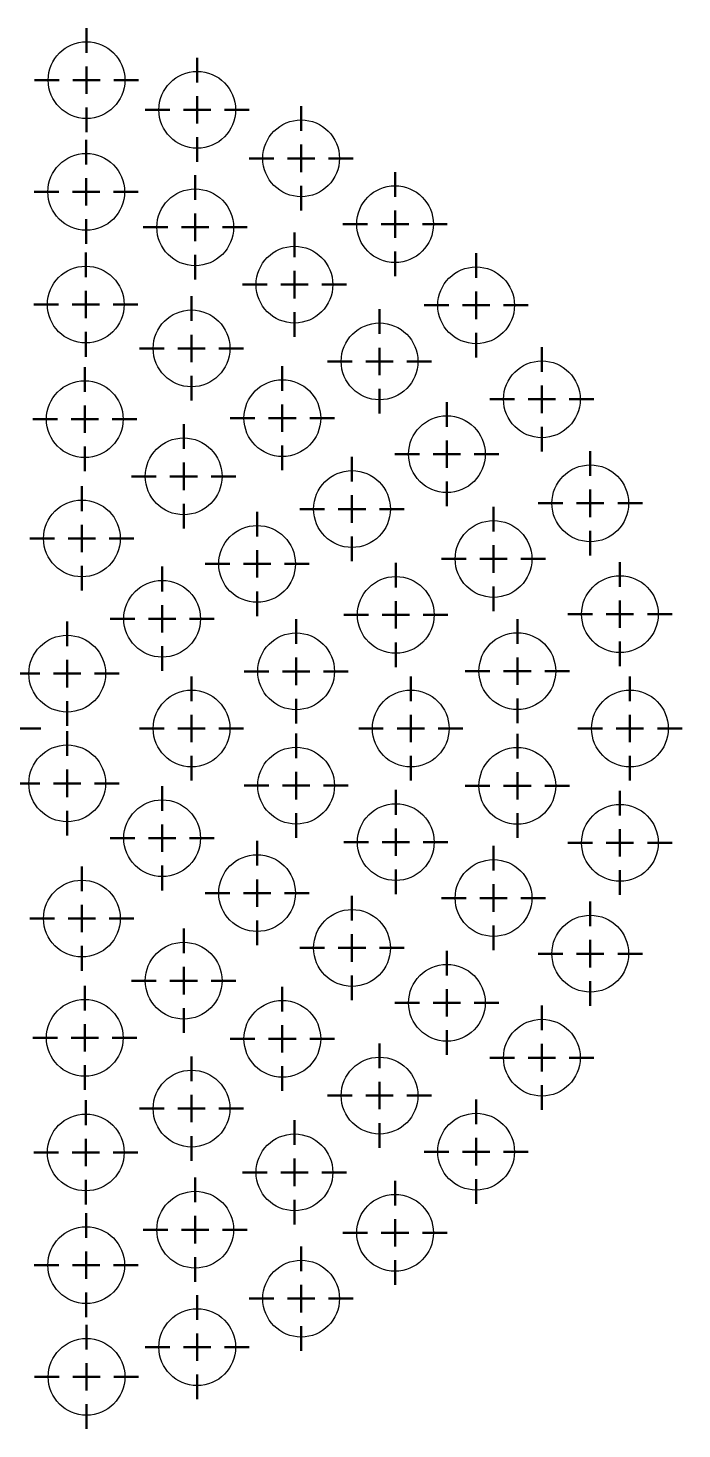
# Model space of a CAD drawing. Header units: millimetres. Extents: x 10 to 1179, y 5 to 836.
# Drawn here: x 797.1 to 916.4, y 165.5 to 420.9 of the extents above; entities that cross this region are included whole.
import ezdxf

# ---------------------------------------------------------------- set-up
doc = ezdxf.new("R2010")
doc.units = ezdxf.units.MM
doc.layers.add('SLD-0', color=179, linetype='Continuous', lineweight=50)

# ---------------------------------------------------------------- blocks, each defined once
blk = doc.blocks.new('SW_CENTERMARKSYMBOL_0')
at = {"layer": 'SLD-0', "color": 0}
for p, q in [((0, 5), (0, 12.5)), ((0, 0), (-2.5, 0)), ((0, 0), (0, 2.5)), ((0, 0), (0, -2.5)), ((0, 0), (2.5, 0)), ((5, 0), (12.5, 0)), ((-5, 0), (-12.5, 0)), ((0, -5), (0, -12.5))]:
    blk.add_line(p, q, dxfattribs=at)
blk = doc.blocks.new('SW_CENTERMARKSYMBOL_8')
at = {"layer": 'SLD-0', "color": 0}
for p, q in [((0, 5), (0, 9.5)), ((-5, 0), (-9.5, 0)), ((0, 0), (-2.5, 0)), ((0, 0), (0, 2.5)), ((0, 0), (0, -2.5)), ((0, 0), (2.5, 0)), ((5, 0), (9.5, 0)), ((0, -5), (0, -9.5))]:
    blk.add_line(p, q, dxfattribs=at)
blk = doc.blocks.new('SW_CENTERMARKSYMBOL_9')
at = {"layer": 'SLD-0', "color": 0}
for p, q in [((0, 5), (0, 9.5)), ((0, 0), (-2.5, 0)), ((0, 0), (0, 2.5)), ((0, 0), (0, -2.5)), ((0, 0), (2.5, 0)), ((5, 0), (9.5, 0)), ((-5, 0), (-9.5, 0)), ((0, -5), (0, -9.5))]:
    blk.add_line(p, q, dxfattribs=at)
blk = doc.blocks.new('SW_CENTERMARKSYMBOL_13')
at = {"layer": 'SLD-0', "color": 0}
for p, q in [((0, 5), (0, 9.5)), ((-5, 0), (-9.5, 0)), ((0, 0), (-2.5, 0)), ((0, 0), (0, 2.5)), ((0, 0), (0, -2.5)), ((0, 0), (2.5, 0)), ((5, 0), (9.5, 0)), ((0, -5), (0, -9.5))]:
    blk.add_line(p, q, dxfattribs=at)
blk = doc.blocks.new('SW_CENTERMARKSYMBOL_14')
at = {"layer": 'SLD-0', "color": 0}
for p, q in [((0, 5), (0, 9.5)), ((-5, 0), (-9.5, 0)), ((0, 0), (-2.5, 0)), ((0, 0), (0, 2.5)), ((0, 0), (0, -2.5)), ((0, 0), (2.5, 0)), ((5, 0), (9.5, 0)), ((0, -5), (0, -9.5))]:
    blk.add_line(p, q, dxfattribs=at)
blk = doc.blocks.new('SW_CENTERMARKSYMBOL_15')
at = {"layer": 'SLD-0', "color": 0}
for p, q in [((0, 5), (0, 9.5)), ((-5, 0), (-9.5, 0)), ((0, 0), (-2.5, 0)), ((0, 0), (0, 2.5)), ((0, 0), (0, -2.5)), ((0, 0), (2.5, 0)), ((5, 0), (9.5, 0)), ((0, -5), (0, -9.5))]:
    blk.add_line(p, q, dxfattribs=at)
blk = doc.blocks.new('SW_CENTERMARKSYMBOL_16')
at = {"layer": 'SLD-0', "color": 0}
for p, q in [((0, 5), (0, 9.5)), ((0, 0), (-2.5, 0)), ((0, 0), (0, 2.5)), ((0, 0), (0, -2.5)), ((0, 0), (2.5, 0)), ((5, 0), (9.5, 0)), ((-5, 0), (-9.5, 0)), ((0, -5), (0, -9.5))]:
    blk.add_line(p, q, dxfattribs=at)
blk = doc.blocks.new('SW_CENTERMARKSYMBOL_17')
at = {"layer": 'SLD-0', "color": 0}
for p, q in [((0, 5), (0, 9.5)), ((-5, 0), (-9.5, 0)), ((0, 0), (-2.5, 0)), ((0, 0), (0, 2.5)), ((0, 0), (0, -2.5)), ((0, 0), (2.5, 0)), ((5, 0), (9.5, 0)), ((0, -5), (0, -9.5))]:
    blk.add_line(p, q, dxfattribs=at)
blk = doc.blocks.new('SW_CENTERMARKSYMBOL_24')
at = {"layer": 'SLD-0', "color": 0}
for p, q in [((0, 5), (0, 9.5)), ((-5, 0), (-9.5, 0)), ((0, 0), (-2.5, 0)), ((0, 0), (0, 2.5)), ((0, 0), (0, -2.5)), ((0, 0), (2.5, 0)), ((5, 0), (9.5, 0)), ((0, -5), (0, -9.5))]:
    blk.add_line(p, q, dxfattribs=at)
blk = doc.blocks.new('SW_CENTERMARKSYMBOL_25')
at = {"layer": 'SLD-0', "color": 0}
for p, q in [((0, 5), (0, 9.5)), ((0, 0), (-2.5, 0)), ((0, 0), (0, 2.5)), ((0, 0), (0, -2.5)), ((0, 0), (2.5, 0)), ((5, 0), (9.5, 0)), ((-5, 0), (-9.5, 0)), ((0, -5), (0, -9.5))]:
    blk.add_line(p, q, dxfattribs=at)
blk = doc.blocks.new('SW_CENTERMARKSYMBOL_26')
at = {"layer": 'SLD-0', "color": 0}
for p, q in [((0, 5), (0, 9.5)), ((-5, 0), (-9.5, 0)), ((0, 0), (-2.5, 0)), ((0, 0), (0, 2.5)), ((0, 0), (0, -2.5)), ((0, 0), (2.5, 0)), ((5, 0), (9.5, 0)), ((0, -5), (0, -9.5))]:
    blk.add_line(p, q, dxfattribs=at)
blk = doc.blocks.new('SW_CENTERMARKSYMBOL_27')
at = {"layer": 'SLD-0', "color": 0}
for p, q in [((0, 5), (0, 9.5)), ((-5, 0), (-9.5, 0)), ((0, 0), (-2.5, 0)), ((0, 0), (0, 2.5)), ((0, 0), (0, -2.5)), ((0, 0), (2.5, 0)), ((5, 0), (9.5, 0)), ((0, -5), (0, -9.5))]:
    blk.add_line(p, q, dxfattribs=at)
blk = doc.blocks.new('SW_CENTERMARKSYMBOL_28')
at = {"layer": 'SLD-0', "color": 0}
for p, q in [((0, 5), (0, 9.5)), ((0, 0), (-2.5, 0)), ((0, 0), (0, 2.5)), ((0, 0), (0, -2.5)), ((0, 0), (2.5, 0)), ((5, 0), (9.5, 0)), ((-5, 0), (-9.5, 0)), ((0, -5), (0, -9.5))]:
    blk.add_line(p, q, dxfattribs=at)
blk = doc.blocks.new('SW_CENTERMARKSYMBOL_29')
at = {"layer": 'SLD-0', "color": 0}
for p, q in [((0, 5), (0, 9.5)), ((0, 0), (-2.5, 0)), ((0, 0), (0, 2.5)), ((0, 0), (0, -2.5)), ((0, 0), (2.5, 0)), ((5, 0), (9.5, 0)), ((-5, 0), (-9.5, 0)), ((0, -5), (0, -9.5))]:
    blk.add_line(p, q, dxfattribs=at)
blk = doc.blocks.new('SW_CENTERMARKSYMBOL_30')
at = {"layer": 'SLD-0', "color": 0}
for p, q in [((0, 5), (0, 9.5)), ((-5, 0), (-9.5, 0)), ((0, 0), (-2.5, 0)), ((0, 0), (0, 2.5)), ((0, 0), (0, -2.5)), ((0, 0), (2.5, 0)), ((5, 0), (9.5, 0)), ((0, -5), (0, -9.5))]:
    blk.add_line(p, q, dxfattribs=at)
blk = doc.blocks.new('SW_CENTERMARKSYMBOL_31')
at = {"layer": 'SLD-0', "color": 0}
for p, q in [((0, 5), (0, 9.5)), ((0, 0), (-2.5, 0)), ((0, 0), (0, 2.5)), ((0, 0), (0, -2.5)), ((0, 0), (2.5, 0)), ((5, 0), (9.5, 0)), ((-5, 0), (-9.5, 0)), ((0, -5), (0, -9.5))]:
    blk.add_line(p, q, dxfattribs=at)
blk = doc.blocks.new('SW_CENTERMARKSYMBOL_41')
at = {"layer": 'SLD-0', "color": 0}
for p, q in [((0, 5), (0, 9.5)), ((-5, 0), (-9.5, 0)), ((0, 0), (-2.5, 0)), ((0, 0), (0, 2.5)), ((0, 0), (0, -2.5)), ((0, 0), (2.5, 0)), ((5, 0), (9.5, 0)), ((0, -5), (0, -9.5))]:
    blk.add_line(p, q, dxfattribs=at)
blk = doc.blocks.new('SW_CENTERMARKSYMBOL_42')
at = {"layer": 'SLD-0', "color": 0}
for p, q in [((0, 5), (0, 9.5)), ((-5, 0), (-9.5, 0)), ((0, 0), (-2.5, 0)), ((0, 0), (0, 2.5)), ((0, 0), (0, -2.5)), ((0, 0), (2.5, 0)), ((5, 0), (9.5, 0)), ((0, -5), (0, -9.5))]:
    blk.add_line(p, q, dxfattribs=at)
blk = doc.blocks.new('SW_CENTERMARKSYMBOL_43')
at = {"layer": 'SLD-0', "color": 0}
for p, q in [((0, 5), (0, 9.5)), ((-5, 0), (-9.5, 0)), ((0, 0), (-2.5, 0)), ((0, 0), (0, 2.5)), ((0, 0), (0, -2.5)), ((0, 0), (2.5, 0)), ((5, 0), (9.5, 0)), ((0, -5), (0, -9.5))]:
    blk.add_line(p, q, dxfattribs=at)
blk = doc.blocks.new('SW_CENTERMARKSYMBOL_44')
at = {"layer": 'SLD-0', "color": 0}
for p, q in [((0, 5), (0, 9.5)), ((-5, 0), (-9.5, 0)), ((0, 0), (-2.5, 0)), ((0, 0), (0, 2.5)), ((0, 0), (0, -2.5)), ((0, 0), (2.5, 0)), ((5, 0), (9.5, 0)), ((0, -5), (0, -9.5))]:
    blk.add_line(p, q, dxfattribs=at)
blk = doc.blocks.new('SW_CENTERMARKSYMBOL_45')
at = {"layer": 'SLD-0', "color": 0}
for p, q in [((0, 5), (0, 9.5)), ((-5, 0), (-9.5, 0)), ((0, 0), (-2.5, 0)), ((0, 0), (0, 2.5)), ((0, 0), (0, -2.5)), ((0, 0), (2.5, 0)), ((5, 0), (9.5, 0)), ((0, -5), (0, -9.5))]:
    blk.add_line(p, q, dxfattribs=at)
blk = doc.blocks.new('SW_CENTERMARKSYMBOL_46')
at = {"layer": 'SLD-0', "color": 0}
for p, q in [((0, 5), (0, 9.5)), ((0, 0), (-2.5, 0)), ((0, 0), (0, 2.5)), ((0, 0), (0, -2.5)), ((0, 0), (2.5, 0)), ((5, 0), (9.5, 0)), ((-5, 0), (-9.5, 0)), ((0, -5), (0, -9.5))]:
    blk.add_line(p, q, dxfattribs=at)
blk = doc.blocks.new('SW_CENTERMARKSYMBOL_47')
at = {"layer": 'SLD-0', "color": 0}
for p, q in [((0, 5), (0, 9.5)), ((-5, 0), (-9.5, 0)), ((0, 0), (-2.5, 0)), ((0, 0), (0, 2.5)), ((0, 0), (0, -2.5)), ((0, 0), (2.5, 0)), ((5, 0), (9.5, 0)), ((0, -5), (0, -9.5))]:
    blk.add_line(p, q, dxfattribs=at)
blk = doc.blocks.new('SW_CENTERMARKSYMBOL_48')
at = {"layer": 'SLD-0', "color": 0}
for p, q in [((0, 5), (0, 9.5)), ((-5, 0), (-9.5, 0)), ((0, 0), (-2.5, 0)), ((0, 0), (0, 2.5)), ((0, 0), (0, -2.5)), ((0, 0), (2.5, 0)), ((5, 0), (9.5, 0)), ((0, -5), (0, -9.5))]:
    blk.add_line(p, q, dxfattribs=at)
blk = doc.blocks.new('SW_CENTERMARKSYMBOL_49')
at = {"layer": 'SLD-0', "color": 0}
for p, q in [((0, 5), (0, 9.5)), ((0, 0), (-2.5, 0)), ((0, 0), (0, 2.5)), ((0, 0), (0, -2.5)), ((0, 0), (2.5, 0)), ((5, 0), (9.5, 0)), ((-5, 0), (-9.5, 0)), ((0, -5), (0, -9.5))]:
    blk.add_line(p, q, dxfattribs=at)
blk = doc.blocks.new('SW_CENTERMARKSYMBOL_50')
at = {"layer": 'SLD-0', "color": 0}
for p, q in [((0, 5), (0, 9.5)), ((0, 0), (-2.5, 0)), ((0, 0), (0, 2.5)), ((0, 0), (0, -2.5)), ((0, 0), (2.5, 0)), ((5, 0), (9.5, 0)), ((-5, 0), (-9.5, 0)), ((0, -5), (0, -9.5))]:
    blk.add_line(p, q, dxfattribs=at)
blk = doc.blocks.new('SW_CENTERMARKSYMBOL_51')
at = {"layer": 'SLD-0', "color": 0}
for p, q in [((0, 5), (0, 9.5)), ((0, 0), (-2.5, 0)), ((0, 0), (0, 2.5)), ((0, 0), (0, -2.5)), ((0, 0), (2.5, 0)), ((5, 0), (9.5, 0)), ((-5, 0), (-9.5, 0)), ((0, -5), (0, -9.5))]:
    blk.add_line(p, q, dxfattribs=at)
blk = doc.blocks.new('SW_CENTERMARKSYMBOL_64')
at = {"layer": 'SLD-0', "color": 0}
for p, q in [((0, 5), (0, 9.5)), ((-5, 0), (-9.5, 0)), ((0, 0), (-2.5, 0)), ((0, 0), (0, 2.5)), ((0, 0), (0, -2.5)), ((0, 0), (2.5, 0)), ((5, 0), (9.5, 0)), ((0, -5), (0, -9.5))]:
    blk.add_line(p, q, dxfattribs=at)
blk = doc.blocks.new('SW_CENTERMARKSYMBOL_65')
at = {"layer": 'SLD-0', "color": 0}
for p, q in [((0, 5), (0, 9.5)), ((-5, 0), (-9.5, 0)), ((0, 0), (-2.5, 0)), ((0, 0), (0, 2.5)), ((0, 0), (0, -2.5)), ((0, 0), (2.5, 0)), ((5, 0), (9.5, 0)), ((0, -5), (0, -9.5))]:
    blk.add_line(p, q, dxfattribs=at)
blk = doc.blocks.new('SW_CENTERMARKSYMBOL_66')
at = {"layer": 'SLD-0', "color": 0}
for p, q in [((0, 5), (0, 9.5)), ((-5, 0), (-9.5, 0)), ((0, 0), (-2.5, 0)), ((0, 0), (0, 2.5)), ((0, 0), (0, -2.5)), ((0, 0), (2.5, 0)), ((5, 0), (9.5, 0)), ((0, -5), (0, -9.5))]:
    blk.add_line(p, q, dxfattribs=at)
blk = doc.blocks.new('SW_CENTERMARKSYMBOL_67')
at = {"layer": 'SLD-0', "color": 0}
for p, q in [((0, 5), (0, 9.5)), ((-5, 0), (-9.5, 0)), ((0, 0), (-2.5, 0)), ((0, 0), (0, 2.5)), ((0, 0), (0, -2.5)), ((0, 0), (2.5, 0)), ((5, 0), (9.5, 0)), ((0, -5), (0, -9.5))]:
    blk.add_line(p, q, dxfattribs=at)
blk = doc.blocks.new('SW_CENTERMARKSYMBOL_68')
at = {"layer": 'SLD-0', "color": 0}
for p, q in [((0, 5), (0, 9.5)), ((0, 0), (-2.5, 0)), ((0, 0), (0, 2.5)), ((0, 0), (0, -2.5)), ((0, 0), (2.5, 0)), ((5, 0), (9.5, 0)), ((-5, 0), (-9.5, 0)), ((0, -5), (0, -9.5))]:
    blk.add_line(p, q, dxfattribs=at)
blk = doc.blocks.new('SW_CENTERMARKSYMBOL_69')
at = {"layer": 'SLD-0', "color": 0}
for p, q in [((0, 5), (0, 9.5)), ((-5, 0), (-9.5, 0)), ((0, 0), (-2.5, 0)), ((0, 0), (0, 2.5)), ((0, 0), (0, -2.5)), ((0, 0), (2.5, 0)), ((5, 0), (9.5, 0)), ((0, -5), (0, -9.5))]:
    blk.add_line(p, q, dxfattribs=at)
blk = doc.blocks.new('SW_CENTERMARKSYMBOL_70')
at = {"layer": 'SLD-0', "color": 0}
for p, q in [((0, 5), (0, 9.5)), ((0, 0), (-2.5, 0)), ((0, 0), (0, 2.5)), ((0, 0), (0, -2.5)), ((0, 0), (2.5, 0)), ((5, 0), (9.5, 0)), ((-5, 0), (-9.5, 0)), ((0, -5), (0, -9.5))]:
    blk.add_line(p, q, dxfattribs=at)
blk = doc.blocks.new('SW_CENTERMARKSYMBOL_71')
at = {"layer": 'SLD-0', "color": 0}
for p, q in [((0, 5), (0, 9.5)), ((0, 0), (-2.5, 0)), ((0, 0), (0, 2.5)), ((0, 0), (0, -2.5)), ((0, 0), (2.5, 0)), ((5, 0), (9.5, 0)), ((-5, 0), (-9.5, 0)), ((0, -5), (0, -9.5))]:
    blk.add_line(p, q, dxfattribs=at)
blk = doc.blocks.new('SW_CENTERMARKSYMBOL_72')
at = {"layer": 'SLD-0', "color": 0}
for p, q in [((0, 5), (0, 9.5)), ((-5, 0), (-9.5, 0)), ((0, 0), (-2.5, 0)), ((0, 0), (0, 2.5)), ((0, 0), (0, -2.5)), ((0, 0), (2.5, 0)), ((5, 0), (9.5, 0)), ((0, -5), (0, -9.5))]:
    blk.add_line(p, q, dxfattribs=at)
blk = doc.blocks.new('SW_CENTERMARKSYMBOL_73')
at = {"layer": 'SLD-0', "color": 0}
for p, q in [((0, 5), (0, 9.5)), ((-5, 0), (-9.5, 0)), ((0, 0), (-2.5, 0)), ((0, 0), (0, 2.5)), ((0, 0), (0, -2.5)), ((0, 0), (2.5, 0)), ((5, 0), (9.5, 0)), ((0, -5), (0, -9.5))]:
    blk.add_line(p, q, dxfattribs=at)
blk = doc.blocks.new('SW_CENTERMARKSYMBOL_74')
at = {"layer": 'SLD-0', "color": 0}
for p, q in [((0, 5), (0, 9.5)), ((0, 0), (-2.5, 0)), ((0, 0), (0, 2.5)), ((0, 0), (0, -2.5)), ((0, 0), (2.5, 0)), ((5, 0), (9.5, 0)), ((-5, 0), (-9.5, 0)), ((0, -5), (0, -9.5))]:
    blk.add_line(p, q, dxfattribs=at)
blk = doc.blocks.new('SW_CENTERMARKSYMBOL_75')
at = {"layer": 'SLD-0', "color": 0}
for p, q in [((0, 5), (0, 9.5)), ((0, 0), (-2.5, 0)), ((0, 0), (0, 2.5)), ((0, 0), (0, -2.5)), ((0, 0), (2.5, 0)), ((5, 0), (9.5, 0)), ((-5, 0), (-9.5, 0)), ((0, -5), (0, -9.5))]:
    blk.add_line(p, q, dxfattribs=at)
blk = doc.blocks.new('SW_CENTERMARKSYMBOL_76')
at = {"layer": 'SLD-0', "color": 0}
for p, q in [((0, 5), (0, 9.5)), ((0, 0), (-2.5, 0)), ((0, 0), (0, 2.5)), ((0, 0), (0, -2.5)), ((0, 0), (2.5, 0)), ((5, 0), (9.5, 0)), ((-5, 0), (-9.5, 0)), ((0, -5), (0, -9.5))]:
    blk.add_line(p, q, dxfattribs=at)
blk = doc.blocks.new('SW_CENTERMARKSYMBOL_77')
at = {"layer": 'SLD-0', "color": 0}
for p, q in [((0, 5), (0, 9.5)), ((0, 0), (-2.5, 0)), ((0, 0), (0, 2.5)), ((0, 0), (0, -2.5)), ((0, 0), (2.5, 0)), ((5, 0), (9.5, 0)), ((-5, 0), (-9.5, 0)), ((0, -5), (0, -9.5))]:
    blk.add_line(p, q, dxfattribs=at)
blk = doc.blocks.new('SW_CENTERMARKSYMBOL_93')
at = {"layer": 'SLD-0', "color": 0}
for p, q in [((0, 5), (0, 9.5)), ((-5, 0), (-9.5, 0)), ((0, 0), (-2.5, 0)), ((0, 0), (0, 2.5)), ((0, 0), (0, -2.5)), ((0, 0), (2.5, 0)), ((5, 0), (9.5, 0)), ((0, -5), (0, -9.5))]:
    blk.add_line(p, q, dxfattribs=at)
blk = doc.blocks.new('SW_CENTERMARKSYMBOL_94')
at = {"layer": 'SLD-0', "color": 0}
for p, q in [((0, 5), (0, 9.5)), ((-5, 0), (-9.5, 0)), ((0, 0), (-2.5, 0)), ((0, 0), (0, 2.5)), ((0, 0), (0, -2.5)), ((0, 0), (2.5, 0)), ((5, 0), (9.5, 0)), ((0, -5), (0, -9.5))]:
    blk.add_line(p, q, dxfattribs=at)
blk = doc.blocks.new('SW_CENTERMARKSYMBOL_95')
at = {"layer": 'SLD-0', "color": 0}
for p, q in [((0, 5), (0, 9.5)), ((-5, 0), (-9.5, 0)), ((0, 0), (-2.5, 0)), ((0, 0), (0, 2.5)), ((0, 0), (0, -2.5)), ((0, 0), (2.5, 0)), ((5, 0), (9.5, 0)), ((0, -5), (0, -9.5))]:
    blk.add_line(p, q, dxfattribs=at)
blk = doc.blocks.new('SW_CENTERMARKSYMBOL_96')
at = {"layer": 'SLD-0', "color": 0}
for p, q in [((0, 5), (0, 9.5)), ((-5, 0), (-9.5, 0)), ((0, 0), (-2.5, 0)), ((0, 0), (0, 2.5)), ((0, 0), (0, -2.5)), ((0, 0), (2.5, 0)), ((5, 0), (9.5, 0)), ((0, -5), (0, -9.5))]:
    blk.add_line(p, q, dxfattribs=at)
blk = doc.blocks.new('SW_CENTERMARKSYMBOL_97')
at = {"layer": 'SLD-0', "color": 0}
for p, q in [((0, 5), (0, 9.5)), ((-5, 0), (-9.5, 0)), ((0, 0), (-2.5, 0)), ((0, 0), (0, 2.5)), ((0, 0), (0, -2.5)), ((0, 0), (2.5, 0)), ((5, 0), (9.5, 0)), ((0, -5), (0, -9.5))]:
    blk.add_line(p, q, dxfattribs=at)
blk = doc.blocks.new('SW_CENTERMARKSYMBOL_98')
at = {"layer": 'SLD-0', "color": 0}
for p, q in [((0, 5), (0, 9.5)), ((0, 0), (-2.5, 0)), ((0, 0), (0, 2.5)), ((0, 0), (0, -2.5)), ((0, 0), (2.5, 0)), ((5, 0), (9.5, 0)), ((-5, 0), (-9.5, 0)), ((0, -5), (0, -9.5))]:
    blk.add_line(p, q, dxfattribs=at)
blk = doc.blocks.new('SW_CENTERMARKSYMBOL_99')
at = {"layer": 'SLD-0', "color": 0}
for p, q in [((0, 5), (0, 9.5)), ((-5, 0), (-9.5, 0)), ((0, 0), (-2.5, 0)), ((0, 0), (0, 2.5)), ((0, 0), (0, -2.5)), ((0, 0), (2.5, 0)), ((5, 0), (9.5, 0)), ((0, -5), (0, -9.5))]:
    blk.add_line(p, q, dxfattribs=at)
blk = doc.blocks.new('SW_CENTERMARKSYMBOL_100')
at = {"layer": 'SLD-0', "color": 0}
for p, q in [((0, 5), (0, 9.5)), ((-5, 0), (-9.5, 0)), ((0, 0), (-2.5, 0)), ((0, 0), (0, 2.5)), ((0, 0), (0, -2.5)), ((0, 0), (2.5, 0)), ((5, 0), (9.5, 0)), ((0, -5), (0, -9.5))]:
    blk.add_line(p, q, dxfattribs=at)
blk = doc.blocks.new('SW_CENTERMARKSYMBOL_101')
at = {"layer": 'SLD-0', "color": 0}
for p, q in [((0, 5), (0, 9.5)), ((-5, 0), (-9.5, 0)), ((0, 0), (-2.5, 0)), ((0, 0), (0, 2.5)), ((0, 0), (0, -2.5)), ((0, 0), (2.5, 0)), ((5, 0), (9.5, 0)), ((0, -5), (0, -9.5))]:
    blk.add_line(p, q, dxfattribs=at)
blk = doc.blocks.new('SW_CENTERMARKSYMBOL_102')
at = {"layer": 'SLD-0', "color": 0}
for p, q in [((0, 5), (0, 9.5)), ((-5, 0), (-9.5, 0)), ((0, 0), (-2.5, 0)), ((0, 0), (0, 2.5)), ((0, 0), (0, -2.5)), ((0, 0), (2.5, 0)), ((5, 0), (9.5, 0)), ((0, -5), (0, -9.5))]:
    blk.add_line(p, q, dxfattribs=at)
blk = doc.blocks.new('SW_CENTERMARKSYMBOL_103')
at = {"layer": 'SLD-0', "color": 0}
for p, q in [((0, 5), (0, 9.5)), ((0, 0), (-2.5, 0)), ((0, 0), (0, 2.5)), ((0, 0), (0, -2.5)), ((0, 0), (2.5, 0)), ((5, 0), (9.5, 0)), ((-5, 0), (-9.5, 0)), ((0, -5), (0, -9.5))]:
    blk.add_line(p, q, dxfattribs=at)
blk = doc.blocks.new('SW_CENTERMARKSYMBOL_104')
at = {"layer": 'SLD-0', "color": 0}
for p, q in [((0, 5), (0, 9.5)), ((0, 0), (-2.5, 0)), ((0, 0), (0, 2.5)), ((0, 0), (0, -2.5)), ((0, 0), (2.5, 0)), ((5, 0), (9.5, 0)), ((-5, 0), (-9.5, 0)), ((0, -5), (0, -9.5))]:
    blk.add_line(p, q, dxfattribs=at)
blk = doc.blocks.new('SW_CENTERMARKSYMBOL_105')
at = {"layer": 'SLD-0', "color": 0}
for p, q in [((0, 5), (0, 9.5)), ((0, 0), (-2.5, 0)), ((0, 0), (0, 2.5)), ((0, 0), (0, -2.5)), ((0, 0), (2.5, 0)), ((5, 0), (9.5, 0)), ((-5, 0), (-9.5, 0)), ((0, -5), (0, -9.5))]:
    blk.add_line(p, q, dxfattribs=at)
blk = doc.blocks.new('SW_CENTERMARKSYMBOL_106')
at = {"layer": 'SLD-0', "color": 0}
for p, q in [((0, 5), (0, 9.5)), ((-5, 0), (-9.5, 0)), ((0, 0), (-2.5, 0)), ((0, 0), (0, 2.5)), ((0, 0), (0, -2.5)), ((0, 0), (2.5, 0)), ((5, 0), (9.5, 0)), ((0, -5), (0, -9.5))]:
    blk.add_line(p, q, dxfattribs=at)
blk = doc.blocks.new('SW_CENTERMARKSYMBOL_107')
at = {"layer": 'SLD-0', "color": 0}
for p, q in [((0, 5), (0, 9.5)), ((-5, 0), (-9.5, 0)), ((0, 0), (-2.5, 0)), ((0, 0), (0, 2.5)), ((0, 0), (0, -2.5)), ((0, 0), (2.5, 0)), ((5, 0), (9.5, 0)), ((0, -5), (0, -9.5))]:
    blk.add_line(p, q, dxfattribs=at)
blk = doc.blocks.new('SW_CENTERMARKSYMBOL_108')
at = {"layer": 'SLD-0', "color": 0}
for p, q in [((0, 5), (0, 9.5)), ((-5, 0), (-9.5, 0)), ((0, 0), (-2.5, 0)), ((0, 0), (0, 2.5)), ((0, 0), (0, -2.5)), ((0, 0), (2.5, 0)), ((5, 0), (9.5, 0)), ((0, -5), (0, -9.5))]:
    blk.add_line(p, q, dxfattribs=at)
blk = doc.blocks.new('SW_CENTERMARKSYMBOL_109')
at = {"layer": 'SLD-0', "color": 0}
for p, q in [((0, 5), (0, 9.5)), ((0, 0), (-2.5, 0)), ((0, 0), (0, 2.5)), ((0, 0), (0, -2.5)), ((0, 0), (2.5, 0)), ((5, 0), (9.5, 0)), ((-5, 0), (-9.5, 0)), ((0, -5), (0, -9.5))]:
    blk.add_line(p, q, dxfattribs=at)

msp = doc.modelspace()

# ---------------------------------------------------------------- linework, layer by layer
at = {"color": 7, "linetype": 'Continuous', "lineweight": 25}
for centre in [(807.773, 411.404), (827.978, 405.99), (846.935, 397.15), (807.726, 391.042), (827.609, 384.581), (864.07, 385.152), (845.714, 374.128), (807.641, 370.501), (878.861, 370.361), (826.935, 362.509), (861.25, 360.14), (890.858, 353.227), (807.457, 349.608), (843.504, 349.795), (873.538, 343.227), (825.503, 339.189), (856.217, 333.227), (899.698, 334.269), (806.935, 327.868), (838.897, 323.227), (882.041, 324.128), (821.576, 313.227), (864.209, 313.932), (905.112, 314.065), (804.256, 303.227), (846.024, 303.646), (886.388, 303.68), (826.935, 293.227), (866.935, 293.227), (906.935, 293.227), (804.256, 283.227), (846.024, 282.808), (886.388, 282.774), (821.576, 273.227), (864.209, 272.521), (905.112, 272.389), (838.897, 263.227), (882.041, 262.325), (806.935, 258.586), (856.217, 253.227), (899.698, 252.184), (825.503, 247.264), (873.538, 243.227), (807.457, 236.845), (843.504, 236.658), (890.858, 233.227), (861.25, 226.314), (826.935, 223.945), (807.641, 215.953), (878.861, 216.092), (845.714, 212.325), (827.609, 201.872), (864.07, 201.301), (807.726, 195.412), (846.935, 189.304), (827.978, 180.464), (807.773, 175.05)]:
    msp.add_circle(centre, 7, dxfattribs=at)

# ---------------------------------------------------------------- block references
at = {"layer": 'SLD-0'}
for name, p in [('SW_CENTERMARKSYMBOL_93', (807.773, 411.404)), ('SW_CENTERMARKSYMBOL_94', (827.978, 405.99)), ('SW_CENTERMARKSYMBOL_95', (846.935, 397.15)), ('SW_CENTERMARKSYMBOL_64', (807.726, 391.042)), ('SW_CENTERMARKSYMBOL_65', (827.609, 384.581)), ('SW_CENTERMARKSYMBOL_96', (864.07, 385.152)), ('SW_CENTERMARKSYMBOL_66', (845.714, 374.128)), ('SW_CENTERMARKSYMBOL_41', (807.641, 370.501)), ('SW_CENTERMARKSYMBOL_97', (878.861, 370.361)), ('SW_CENTERMARKSYMBOL_42', (826.935, 362.509)), ('SW_CENTERMARKSYMBOL_67', (861.25, 360.14)), ('SW_CENTERMARKSYMBOL_98', (890.858, 353.227)), ('SW_CENTERMARKSYMBOL_24', (807.457, 349.608)), ('SW_CENTERMARKSYMBOL_43', (843.504, 349.795)), ('SW_CENTERMARKSYMBOL_68', (873.538, 343.227)), ('SW_CENTERMARKSYMBOL_25', (825.503, 339.189)), ('SW_CENTERMARKSYMBOL_44', (856.217, 333.227)), ('SW_CENTERMARKSYMBOL_99', (899.698, 334.269)), ('SW_CENTERMARKSYMBOL_13', (806.935, 327.868)), ('SW_CENTERMARKSYMBOL_26', (838.897, 323.227)), ('SW_CENTERMARKSYMBOL_69', (882.041, 324.128)), ('SW_CENTERMARKSYMBOL_14', (821.576, 313.227)), ('SW_CENTERMARKSYMBOL_45', (864.209, 313.932)), ('SW_CENTERMARKSYMBOL_100', (905.112, 314.065)), ('SW_CENTERMARKSYMBOL_8', (804.256, 303.227)), ('SW_CENTERMARKSYMBOL_27', (846.024, 303.646)), ('SW_CENTERMARKSYMBOL_70', (886.388, 303.68)), ('SW_CENTERMARKSYMBOL_0', (786.935, 293.227)), ('SW_CENTERMARKSYMBOL_15', (826.935, 293.227)), ('SW_CENTERMARKSYMBOL_46', (866.935, 293.227)), ('SW_CENTERMARKSYMBOL_101', (906.935, 293.227)), ('SW_CENTERMARKSYMBOL_9', (804.256, 283.227)), ('SW_CENTERMARKSYMBOL_28', (846.024, 282.808)), ('SW_CENTERMARKSYMBOL_71', (886.388, 282.774)), ('SW_CENTERMARKSYMBOL_16', (821.576, 273.227)), ('SW_CENTERMARKSYMBOL_47', (864.209, 272.521)), ('SW_CENTERMARKSYMBOL_102', (905.112, 272.389)), ('SW_CENTERMARKSYMBOL_29', (838.897, 263.227)), ('SW_CENTERMARKSYMBOL_72', (882.041, 262.325)), ('SW_CENTERMARKSYMBOL_17', (806.935, 258.586)), ('SW_CENTERMARKSYMBOL_48', (856.217, 253.227)), ('SW_CENTERMARKSYMBOL_103', (899.698, 252.184)), ('SW_CENTERMARKSYMBOL_30', (825.503, 247.264)), ('SW_CENTERMARKSYMBOL_73', (873.538, 243.227)), ('SW_CENTERMARKSYMBOL_31', (807.457, 236.845)), ('SW_CENTERMARKSYMBOL_49', (843.504, 236.658)), ('SW_CENTERMARKSYMBOL_104', (890.858, 233.227)), ('SW_CENTERMARKSYMBOL_74', (861.25, 226.314)), ('SW_CENTERMARKSYMBOL_50', (826.935, 223.945)), ('SW_CENTERMARKSYMBOL_51', (807.641, 215.953)), ('SW_CENTERMARKSYMBOL_105', (878.861, 216.092)), ('SW_CENTERMARKSYMBOL_75', (845.714, 212.325)), ('SW_CENTERMARKSYMBOL_76', (827.609, 201.872)), ('SW_CENTERMARKSYMBOL_106', (864.07, 201.301)), ('SW_CENTERMARKSYMBOL_77', (807.726, 195.412)), ('SW_CENTERMARKSYMBOL_107', (846.935, 189.304)), ('SW_CENTERMARKSYMBOL_108', (827.978, 180.464)), ('SW_CENTERMARKSYMBOL_109', (807.773, 175.05))]:
    msp.add_blockref(name, p, dxfattribs=at)

doc.saveas('drawing.dxf')
